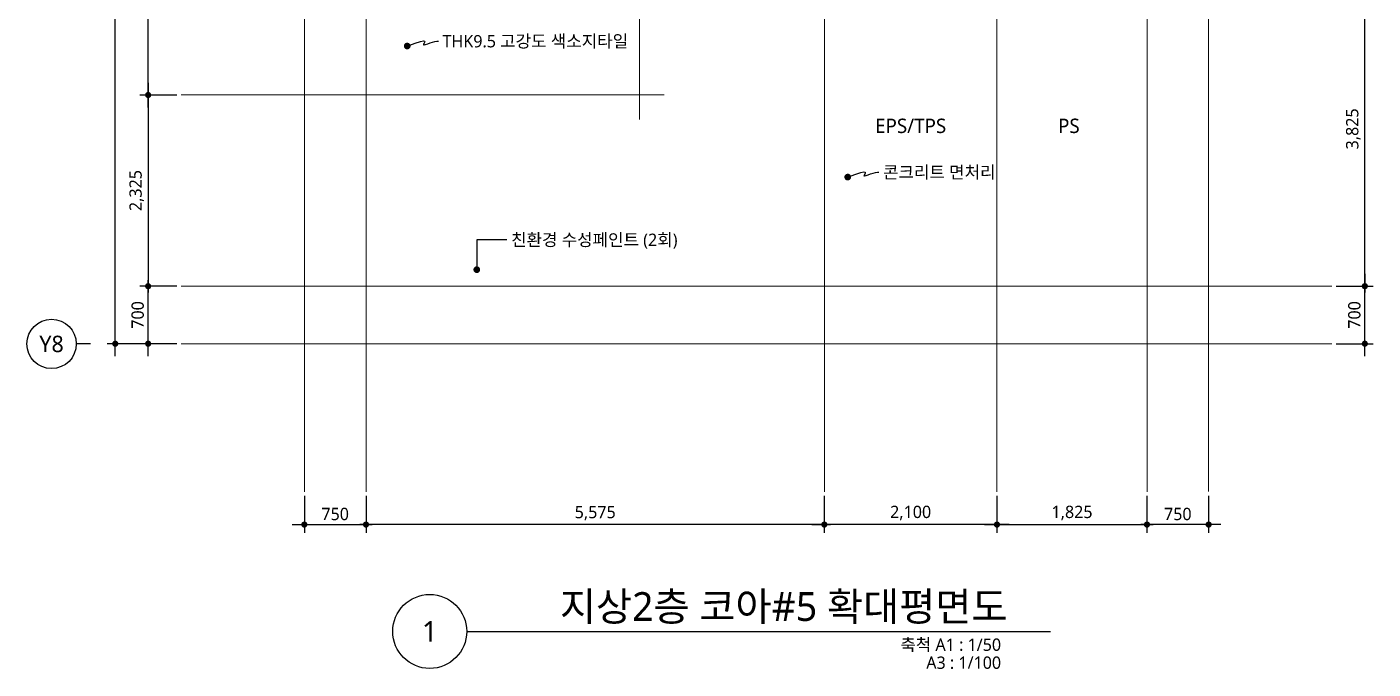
# Model space of a CAD drawing. Header units: millimetres. Extents: x 3320976 to 3527701, y 1183647 to 1243117.
# Drawn here: x 3404976 to 3421351, y 1221647 to 1229458 of the extents above; entities that cross this region are included whole.
import ezdxf
from ezdxf.enums import TextEntityAlignment as Align

# ---------------------------------------------------------------- set-up
doc = ezdxf.new("R2010")
doc.units = ezdxf.units.MM
doc.header["$MEASUREMENT"] = 0
doc.linetypes.add('CEN', pattern=[62, 60, -1, 0, -1])
doc.layers.get('0').update_dxf_attribs({"linetype": 'CONTINUOUS'})
for name, color, linetype, lineweight in [('A-AXIS-BUBL', 7, 'CONTINUOUS', 25), ('A-CNTL', 1, 'CEN', 15), ('A-DIMS', 7, 'CONTINUOUS', 25), ('A-MKXS-LEAD', 7, 'CONTINUOUS', 25), ('A-MKXS-TEXT1', 3, 'CONTINUOUS', 25), ('A-MKXX-NAME', 3, 'CONTINUOUS', 25), ('A-XXXX-SYMB', 7, 'CONTINUOUS', 25), ('A-XXXX-TXT1', 3, 'CONTINUOUS', 25), ('A-XXXX-TXT2', 3, 'CONTINUOUS', 25)]:
    doc.layers.add(name, color=color, linetype=linetype, lineweight=lineweight)
doc.styles.add('HY울릉도L', font='')
doc.styles.add('맑은고딕', font='malgun.ttf')
doc.styles.get('HY울릉도L').set_extended_font_data('HYwulM')
doc.dimstyles.new('CDIM', dxfattribs={"dimtxt": 3, "dimasz": 1.5, "dimexe": 2, "dimexo": 1, "dimgap": 1, "dimtad": 1, "dimdec": 0, "dimrnd": 0.5, "dimzin": 0, "dimdsep": 32, "dimlunit": 6, "dimtxsty": 'HY울릉도L', "dimblk1": '_CIDOT', "dimblk2": '_CIDOT', "dimsah": 1, "dimcen": 5.5, "dimclrd": 2, "dimclre": 2, "dimclrt": 7, "dimadec": 0, "dimazin": 0, "dimtfac": 1, "dimtdec": 0, "dimtix": 1, "dimtmove": 2, "dimatfit": 1, "dimldrblk": '_CIDOT', "dimfxl": 1, "dimtolj": 1, "dimtzin": 0, "dimlwd": -1, "dimarcsym": 0})

# ---------------------------------------------------------------- blocks, each defined once
blk = doc.blocks.new('_CIDOT')
at = {"color": 0, "linetype": 'ByBlock'}
blk.add_line((2, 0), (-1, 0), dxfattribs=at)
at = {"color": 0, "linetype": 'ByBlock', "const_width": 0.5}
blk.add_lwpolyline([(-0.25, 0, 1), (0.25, 0, 1)], format="xyb", close=True, dxfattribs=at)
blk = doc.blocks.new('*D513')
at = {"layer": 'A-DIMS', "lineweight": -2, "transparency": 16777216}
for p, q in [((3406801, 1238605), (3405951, 1238605)), ((3406801, 1225605), (3405951, 1225605))]:
    blk.add_line(p, q, dxfattribs=at)
at = {"layer": 'A-DIMS', "transparency": 16777216}
blk.add_line((3406051, 1225680), (3406051, 1238530), dxfattribs=at)
at = {"layer": 'A-DIMS', "transparency": 16777216, "xscale": 75, "yscale": 75, "zscale": 75}
for p, rotation in [((3406051, 1238605), 90), ((3406051, 1225605), 270)]:
    blk.add_blockref('_CIDOT', p, dxfattribs=dict(at, rotation=rotation))
at = {"layer": 'A-DIMS', "color": 3, "transparency": 16777216, "insert": (3405911, 1232105), "char_height": 150, "attachment_point": 5, "rotation": 90, "style": '맑은고딕'}
blk.add_mtext('\\A1;13,000', dxfattribs=at)
blk = doc.blocks.new('*D514')
at = {"layer": 'A-DIMS', "lineweight": -2, "transparency": 16777216}
for p, q in [((3406801, 1226305), (3406351, 1226305)), ((3406801, 1225605), (3406351, 1225605))]:
    blk.add_line(p, q, dxfattribs=at)
at = {"layer": 'A-DIMS', "transparency": 16777216}
blk.add_line((3406451, 1225680), (3406451, 1226230), dxfattribs=at)
at = {"layer": 'A-DIMS', "transparency": 16777216, "xscale": 75, "yscale": 75, "zscale": 75}
for p, rotation in [((3406451, 1226305), 90), ((3406451, 1225605), 270)]:
    blk.add_blockref('_CIDOT', p, dxfattribs=dict(at, rotation=rotation))
at = {"layer": 'A-DIMS', "color": 3, "transparency": 16777216, "insert": (3406324, 1225955), "char_height": 150, "attachment_point": 5, "rotation": 90, "style": '맑은고딕'}
blk.add_mtext('\\A1;700', dxfattribs=at)
blk = doc.blocks.new('*D516')
at = {"layer": 'A-DIMS', "lineweight": -2, "transparency": 16777216}
for p, q in [((3420901, 1230130), (3421351, 1230130)), ((3420901, 1226305), (3421351, 1226305))]:
    blk.add_line(p, q, dxfattribs=at)
at = {"layer": 'A-DIMS', "transparency": 16777216}
blk.add_line((3421251, 1226380), (3421251, 1230055), dxfattribs=at)
at = {"layer": 'A-DIMS', "transparency": 16777216, "xscale": 75, "yscale": 75, "zscale": 75}
for p, rotation in [((3421251, 1230130), 90), ((3421251, 1226305), 270)]:
    blk.add_blockref('_CIDOT', p, dxfattribs=dict(at, rotation=rotation))
at = {"layer": 'A-DIMS', "color": 3, "transparency": 16777216, "insert": (3421111, 1228218), "char_height": 150, "attachment_point": 5, "rotation": 90, "style": '맑은고딕'}
blk.add_mtext('\\A1;3,825', dxfattribs=at)
blk = doc.blocks.new('*D517')
at = {"layer": 'A-DIMS', "lineweight": -2, "transparency": 16777216}
for p, q in [((3420901, 1226305), (3421351, 1226305)), ((3420901, 1225605), (3421351, 1225605))]:
    blk.add_line(p, q, dxfattribs=at)
at = {"layer": 'A-DIMS', "transparency": 16777216}
blk.add_line((3421251, 1225680), (3421251, 1226230), dxfattribs=at)
at = {"layer": 'A-DIMS', "transparency": 16777216, "xscale": 75, "yscale": 75, "zscale": 75}
for p, rotation in [((3421251, 1226305), 90), ((3421251, 1225605), 270)]:
    blk.add_blockref('_CIDOT', p, dxfattribs=dict(at, rotation=rotation))
at = {"layer": 'A-DIMS', "color": 3, "transparency": 16777216, "insert": (3421124, 1225955), "char_height": 150, "attachment_point": 5, "rotation": 90, "style": '맑은고딕'}
blk.add_mtext('\\A1;700', dxfattribs=at)
blk = doc.blocks.new('*D518')
at = {"layer": 'A-DIMS', "lineweight": -2, "transparency": 16777216}
for p, q in [((3418601, 1223755), (3418601, 1223305)), ((3419351, 1223755), (3419351, 1223305))]:
    blk.add_line(p, q, dxfattribs=at)
at = {"layer": 'A-DIMS', "transparency": 16777216}
blk.add_line((3419276, 1223405), (3418676, 1223405), dxfattribs=at)
at = {"layer": 'A-DIMS', "transparency": 16777216, "xscale": 75, "yscale": 75, "zscale": 75, "rotation": 180}
blk.add_blockref('_CIDOT', (3418601, 1223405), dxfattribs=at)
at = {"layer": 'A-DIMS', "transparency": 16777216, "xscale": 75, "yscale": 75, "zscale": 75}
blk.add_blockref('_CIDOT', (3419351, 1223405), dxfattribs=at)
at = {"layer": 'A-DIMS', "color": 3, "transparency": 16777216, "insert": (3418976, 1223533), "char_height": 150, "attachment_point": 5, "style": '맑은고딕'}
blk.add_mtext('\\A1;750', dxfattribs=at)
blk = doc.blocks.new('*D530')
at = {"layer": 'A-DIMS', "lineweight": -2, "transparency": 16777216}
for p, q in [((3406801, 1228630), (3406351, 1228630)), ((3406801, 1226305), (3406351, 1226305))]:
    blk.add_line(p, q, dxfattribs=at)
at = {"layer": 'A-DIMS', "transparency": 16777216}
blk.add_line((3406451, 1228555), (3406451, 1226380), dxfattribs=at)
at = {"layer": 'A-DIMS', "transparency": 16777216, "xscale": 75, "yscale": 75, "zscale": 75}
for p, rotation in [((3406451, 1228630), 90), ((3406451, 1226305), 270)]:
    blk.add_blockref('_CIDOT', p, dxfattribs=dict(at, rotation=rotation))
at = {"layer": 'A-DIMS', "color": 3, "transparency": 16777216, "insert": (3406311, 1227468), "char_height": 150, "attachment_point": 5, "rotation": 90, "style": '맑은고딕'}
blk.add_mtext('\\A1;2,325', dxfattribs=at)
blk = doc.blocks.new('*D531')
at = {"layer": 'A-DIMS', "lineweight": -2, "transparency": 16777216}
for p, q in [((3406801, 1231380), (3406351, 1231380)), ((3406801, 1228630), (3406351, 1228630))]:
    blk.add_line(p, q, dxfattribs=at)
at = {"layer": 'A-DIMS', "transparency": 16777216}
blk.add_line((3406451, 1228705), (3406451, 1231305), dxfattribs=at)
at = {"layer": 'A-DIMS', "transparency": 16777216, "xscale": 75, "yscale": 75, "zscale": 75}
for p, rotation in [((3406451, 1231380), 90), ((3406451, 1228630), 270)]:
    blk.add_blockref('_CIDOT', p, dxfattribs=dict(at, rotation=rotation))
at = {"layer": 'A-DIMS', "color": 3, "transparency": 16777216, "insert": (3406311, 1230005), "char_height": 150, "attachment_point": 5, "rotation": 90, "style": '맑은고딕'}
blk.add_mtext('\\A1;2,750', dxfattribs=at)
blk = doc.blocks.new('*D532')
at = {"layer": 'A-DIMS', "lineweight": -2, "transparency": 16777216}
for p, q in [((3416776, 1223755), (3416776, 1223305)), ((3418601, 1223755), (3418601, 1223305))]:
    blk.add_line(p, q, dxfattribs=at)
at = {"layer": 'A-DIMS', "transparency": 16777216}
blk.add_line((3416851, 1223405), (3418526, 1223405), dxfattribs=at)
at = {"layer": 'A-DIMS', "transparency": 16777216, "xscale": 75, "yscale": 75, "zscale": 75, "rotation": 180}
blk.add_blockref('_CIDOT', (3416776, 1223405), dxfattribs=at)
at = {"layer": 'A-DIMS', "transparency": 16777216, "xscale": 75, "yscale": 75, "zscale": 75}
blk.add_blockref('_CIDOT', (3418601, 1223405), dxfattribs=at)
at = {"layer": 'A-DIMS', "color": 3, "transparency": 16777216, "insert": (3417689, 1223546), "char_height": 150, "attachment_point": 5, "style": '맑은고딕'}
blk.add_mtext('\\A1;1,825', dxfattribs=at)
blk = doc.blocks.new('*D519')
at = {"layer": 'A-DIMS', "lineweight": -2, "transparency": 16777216}
for p, q in [((3414676, 1223755), (3414676, 1223305)), ((3416776, 1223755), (3416776, 1223305))]:
    blk.add_line(p, q, dxfattribs=at)
at = {"layer": 'A-DIMS', "transparency": 16777216}
blk.add_line((3416701, 1223405), (3414751, 1223405), dxfattribs=at)
at = {"layer": 'A-DIMS', "transparency": 16777216, "xscale": 75, "yscale": 75, "zscale": 75, "rotation": 180}
blk.add_blockref('_CIDOT', (3414676, 1223405), dxfattribs=at)
at = {"layer": 'A-DIMS', "transparency": 16777216, "xscale": 75, "yscale": 75, "zscale": 75}
blk.add_blockref('_CIDOT', (3416776, 1223405), dxfattribs=at)
at = {"layer": 'A-DIMS', "color": 3, "transparency": 16777216, "insert": (3415726, 1223546), "char_height": 150, "attachment_point": 5, "style": '맑은고딕'}
blk.add_mtext('\\A1;2,100', dxfattribs=at)
blk = doc.blocks.new('*D520')
at = {"layer": 'A-DIMS', "lineweight": -2, "transparency": 16777216}
for p, q in [((3408351, 1223755), (3408351, 1223305)), ((3409101, 1223755), (3409101, 1223305))]:
    blk.add_line(p, q, dxfattribs=at)
at = {"layer": 'A-DIMS', "transparency": 16777216}
blk.add_line((3408426, 1223405), (3409026, 1223405), dxfattribs=at)
at = {"layer": 'A-DIMS', "transparency": 16777216, "xscale": 75, "yscale": 75, "zscale": 75, "rotation": 180}
blk.add_blockref('_CIDOT', (3408351, 1223405), dxfattribs=at)
at = {"layer": 'A-DIMS', "transparency": 16777216, "xscale": 75, "yscale": 75, "zscale": 75}
blk.add_blockref('_CIDOT', (3409101, 1223405), dxfattribs=at)
at = {"layer": 'A-DIMS', "color": 3, "transparency": 16777216, "insert": (3408726, 1223533), "char_height": 150, "attachment_point": 5, "style": '맑은고딕'}
blk.add_mtext('\\A1;750', dxfattribs=at)
blk = doc.blocks.new('*D521')
at = {"layer": 'A-DIMS', "lineweight": -2, "transparency": 16777216}
for p, q in [((3409101, 1223755), (3409101, 1223305)), ((3414676, 1223755), (3414676, 1223305))]:
    blk.add_line(p, q, dxfattribs=at)
at = {"layer": 'A-DIMS', "transparency": 16777216}
blk.add_line((3414601, 1223405), (3409176, 1223405), dxfattribs=at)
at = {"layer": 'A-DIMS', "transparency": 16777216, "xscale": 75, "yscale": 75, "zscale": 75, "rotation": 180}
blk.add_blockref('_CIDOT', (3409101, 1223405), dxfattribs=at)
at = {"layer": 'A-DIMS', "transparency": 16777216, "xscale": 75, "yscale": 75, "zscale": 75}
blk.add_blockref('_CIDOT', (3414676, 1223405), dxfattribs=at)
at = {"layer": 'A-DIMS', "color": 3, "transparency": 16777216, "insert": (3411889, 1223544), "char_height": 150, "attachment_point": 5, "style": '맑은고딕'}
blk.add_mtext('\\A1;5,575', dxfattribs=at)

msp = doc.modelspace()

# ---------------------------------------------------------------- linework, layer by layer
at = {"layer": 'A-AXIS-BUBL', "ltscale": 0.2}
msp.add_line((3405751.3, 1225605.4), (3405576.3, 1225605.4), dxfattribs=at)
msp.add_circle((3405276.3, 1225602.5), 300, dxfattribs=at)
at = {"layer": 'A-CNTL'}
for p, q in [((3408351.3, 1223804.8), (3408351.3, 1240404.8)), ((3409101.3, 1223804.8), (3409101.3, 1240404.8)), ((3412426.3, 1228330.4), (3412426.3, 1240404.8)), ((3418601.3, 1223804.8), (3418601.3, 1240404.8)), ((3419351.3, 1223805.4), (3419351.3, 1240405.4)), ((3414676.3, 1223804.8), (3414676.3, 1230430.4)), ((3416776.3, 1223804.8), (3416776.3, 1230430.4)), ((3406851.3, 1228630.4), (3412726.3, 1228630.4)), ((3406851.3, 1226305.4), (3420851.3, 1226305.4)), ((3406851.3, 1225605.4), (3420851.3, 1225605.4))]:
    msp.add_line(p, q, dxfattribs=at)
at = {"layer": 'A-MKXS-LEAD'}
for points in [[(3409601.3, 1229225.5), (3409699, 1229262.4), (3409762.7, 1229282.3), (3409799, 1229288.7), (3409814.4, 1229285.2), (3409815.5, 1229275.3), (3409809, 1229262.5), (3409801.5, 1229250.3), (3409799.6, 1229242.3), (3409808.2, 1229240.9), (3409826.3, 1229245.3), (3409851.2, 1229253.5), (3409880.1, 1229263.7), (3409910.3, 1229273.7), (3409939.1, 1229281.9), (3409963.8, 1229286.2), (3409981.7, 1229284.8)], [(3414959.7, 1227631.6), (3415057.5, 1227668.4), (3415121.2, 1227688.3), (3415157.4, 1227694.8), (3415172.8, 1227691.3), (3415173.9, 1227681.4), (3415167.4, 1227668.6), (3415159.9, 1227656.4), (3415158, 1227648.3), (3415166.6, 1227647), (3415184.7, 1227651.4), (3415209.6, 1227659.6), (3415238.5, 1227669.7), (3415268.7, 1227679.8), (3415297.5, 1227688), (3415322.2, 1227692.3), (3415340.1, 1227690.8)], [(3410815.5, 1226869.3), (3410448.4, 1226869.3), (3410448.4, 1226869.3), (3410448.4, 1226505.4)]]:
    msp.add_lwpolyline(points, dxfattribs=at)
at = {"layer": 'A-MKXS-LEAD', "const_width": 40}
for points in [[(3409581.4, 1229227.9, 1), (3409622.8, 1229223.8, 1)], [(3414939.8, 1227634, 1), (3414981.3, 1227629.8, 1)], [(3410427.7, 1226507.5, 1), (3410469.2, 1226503.3, 1)]]:
    msp.add_lwpolyline(points, format="xyb", close=True, dxfattribs=at)
at = {"layer": 'A-XXXX-SYMB'}
msp.add_line((3410326.3, 1222105.4), (3417426.3, 1222105.4), dxfattribs=at)
msp.add_circle((3409876.3, 1222105.4), 450, dxfattribs=at)

# ---------------------------------------------------------------- texts
at = {"layer": 'A-MKXS-TEXT1', "style": '맑은고딕'}
for s, p in [('THK9.5 고강도 색소지타일', (3410031.7, 1229284.8)), ('콘크리트 면처리', (3415390.1, 1227690.8)), ('친환경 수성페인트 (2회)', (3410865.5, 1226869.3))]:
    msp.add_text(s, height=150, dxfattribs=at).set_placement(p, align=Align.MIDDLE_LEFT)
at = {"layer": 'A-MKXX-NAME', "style": '맑은고딕'}
for s, p in [('EPS/TPS', (3415726.3, 1228255.4)), ('PS', (3417651.3, 1228255.4))]:
    msp.add_text(s, height=175, dxfattribs=at).set_placement(p, align=Align.MIDDLE_CENTER)
at = {"layer": 'A-XXXX-TXT1', "style": '맑은고딕'}
msp.add_text('지상2층 코아#5 확대평면도', height=350, dxfattribs=at).set_placement((3416904.3, 1222128.1), align=Align.BOTTOM_RIGHT)
msp.add_text('1', height=250, dxfattribs=at).set_placement((3409876.3, 1222105.4), align=Align.MIDDLE)
for s, p in [('축척 A1 : 1/50', (3416826.4, 1222019.3)), ('A3 : 1/100', (3416826.4, 1221800.4))]:
    msp.add_text(s, height=150, dxfattribs=at).set_placement(p, align=Align.TOP_RIGHT)
at = {"layer": 'A-XXXX-TXT2', "ltscale": 0.2, "style": '맑은고딕'}
msp.add_text('Y8', height=200, dxfattribs=at).set_placement((3405276.3, 1225602.5), align=Align.MIDDLE)

# ---------------------------------------------------------------- dimensions: what is measured, and where the dimension line sits
at = {"layer": 'A-DIMS'}
for base, p1, p2, angle, picture, middle in [((3406051.3, 1238605.4), (3406851.3, 1225605.4), (3406851.3, 1238605.4), 270, '*D513', (3405910.8, 1232105.4)), ((3406451.3, 1231380.4), (3406851.3, 1228630.4), (3406851.3, 1231380.4), 270, '*D531', (3406311.2, 1230005.4)), ((3421251.3, 1230130.4), (3420851.3, 1226305.4), (3420851.3, 1230130.4), 270, '*D516', (3421111.2, 1228217.9)), ((3406451.3, 1226305.4), (3406851.3, 1228630.4), (3406851.3, 1226305.4), 90, '*D530', (3406311.2, 1227467.9)), ((3406451.3, 1226305.4), (3406851.3, 1225605.4), (3406851.3, 1226305.4), 270, '*D514', (3406323.8, 1225955.4)), ((3421251.3, 1226305.4), (3420851.3, 1225605.4), (3420851.3, 1226305.4), 270, '*D517', (3421123.8, 1225955.4)), ((3409101.3, 1223405.4), (3414676.3, 1223805.4), (3409101.3, 1223805.4), 180, '*D521', (3411888.8, 1223544.3)), ((3414676.3, 1223405.4), (3416776.3, 1223805.4), (3414676.3, 1223805.4), 180, '*D519', (3415726.3, 1223545.9)), ((3418601.3, 1223405.4), (3419351.3, 1223805.4), (3418601.3, 1223805.4), 180, '*D518', (3418976.3, 1223532.9))]:
    dim = msp.add_linear_dim(base=base, p1=p1, p2=p2, angle=angle, dimstyle='CDIM', override={"dimscale": 50, "dimtxsty": '맑은고딕', "dimclrd": 256, "dimclre": 256, "dimclrt": 3}, dxfattribs=at)
    dim.commit()
    dim.dimension.update_dxf_attribs({"geometry": picture, "text_midpoint": middle})
for base, p1, p2, picture, middle in [((3409101.3, 1223405.4), (3408351.3, 1223805.4), (3409101.3, 1223805.4), '*D520', (3408726.3, 1223532.9)), ((3418601.3, 1223405.4), (3416776.3, 1223805.4), (3418601.3, 1223805.4), '*D532', (3417688.8, 1223545.9))]:
    dim = msp.add_linear_dim(base=base, p1=p1, p2=p2, dimstyle='CDIM', override={"dimscale": 50, "dimtxsty": '맑은고딕', "dimclrd": 256, "dimclre": 256, "dimclrt": 3}, dxfattribs=at)
    dim.commit()
    dim.dimension.update_dxf_attribs({"geometry": picture, "text_midpoint": middle})

doc.saveas('drawing.dxf')
